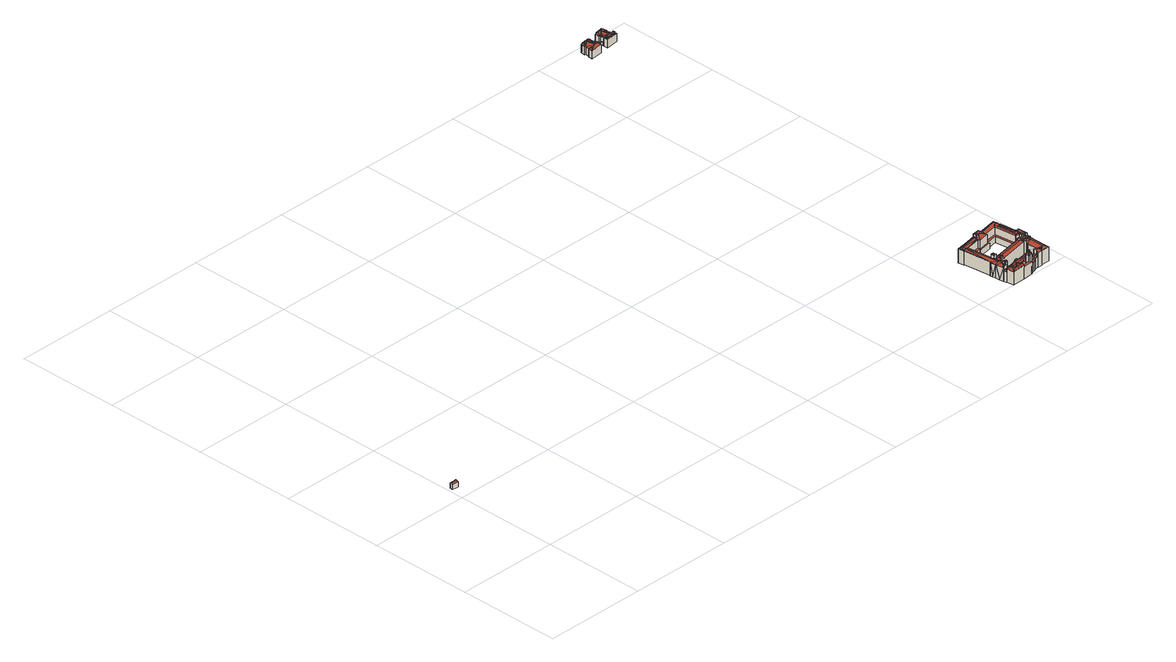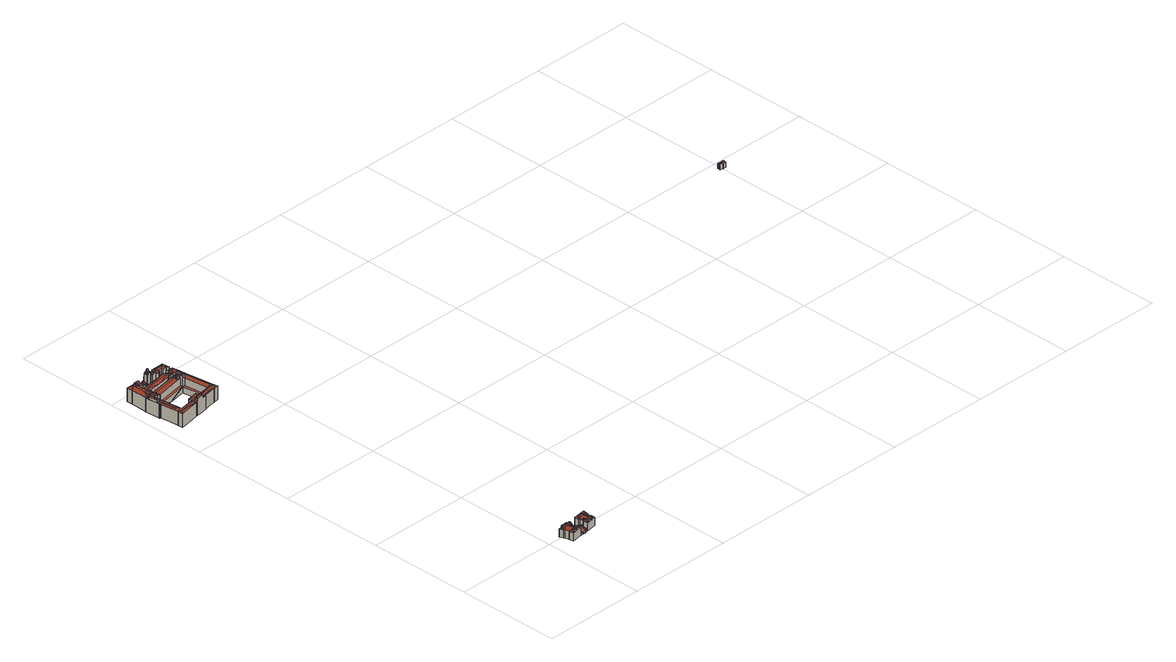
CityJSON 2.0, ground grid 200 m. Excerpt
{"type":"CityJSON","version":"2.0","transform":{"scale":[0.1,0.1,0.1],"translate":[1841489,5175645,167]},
"CityObjects":{
"building1":{"type":"Building","attributes":{"name":"inconnu","Volume":771.65,"Profile":"IGN","MILLESIME":2015,"ZMIN":174.7,"ADRESSE":"8 Rue de la Muette","NOMCOMMUNE":"LYON 1ER","NOMOFFICIE":"Lyon 1er Arrondissement","CODE_INSEE":69381,"CODE_DGI":"381000AB0243","SURFTOIT":72,"NBMAIS":1,"NIVMAIS":0,"MAISDATMIN":1900,"MAISDATMAX":1900,"NBAPP":0,"NIVAPP":-9999,"APPDATMIN":-9999,"APPDATMAX":-9999,"NBCOMIN":0,"NIVCOMIN":-9999,"COMIDATMIN":-9999,"COMIDATMAX":-9999,"NBDEP":0,"NIVDEP":-9999,"DEPDATMIN":-9999,"DEPDATMAX":-9999,"ZMINTOIT":185.1,"ZMAXTOIT":186.8,"ZMOYTOIT":185.9},"children":["building1-1"]},
"building1-1":{"type":"BuildingPart","attributes":{"measuredHeight":12.06},"parents":["building1"],"geometry":[{"type":"Solid","lod":"2","boundaries":[[[[0,1,2,3]],[[0,3,4]],[[5,0,4]],[[6,7,8,9,1,10,11]],[[1,9,12,13,14,2]],[[15,16,17,6,11,5,4]],[[4,3,2,18,19,20,15]],[[6,17,21,7]],[[22,23,8,7,21]],[[24,25,26,12,9,8,23]],[[13,12,26,27,28,14]],[[18,2,14,28]],[[11,10,1,0,5]],[[20,19,18,28,27,26,25,24,23,22,21,17,16,15]]]],"semantics":{"surfaces":[{"type":"RoofSurface"},{"type":"WallSurface"},{"type":"GroundSurface"}],"values":[[0,0,0,0,0,1,1,1,1,1,1,1,1,2]]}}]},
"building2":{"type":"Building","attributes":{"name":"inconnu","Volume":182847.77,"Profile":"IGN","MILLESIME":2015,"ZMIN":167.9,"ADRESSE":"14, 15, 16, 17, 19, 20, 21, 23, 24, 25 Place des Terreaux;5, 9, 11, 13, 15, 17, 19, 21 Rue Paul Chenavard;4, 6, 8, 10, 14, 16 Rue Président Edouard Herriot","NOMCOMMUNE":"LYON 1ER","NOMOFFICIE":"Lyon 1er Arrondissement","CODE_INSEE":69381,"CODE_DGI":"381000AT0070","SURFTOIT":7697,"NBMAIS":0,"NIVMAIS":-9999,"MAISDATMIN":-9999,"MAISDATMAX":-9999,"NBAPP":3,"NIVAPP":1,"APPDATMIN":1910,"APPDATMAX":1910,"NBCOMIN":23,"NIVCOMIN":0,"COMIDATMIN":-9999,"COMIDATMAX":1910,"NBDEP":0,"NIVDEP":-9999,"DEPDATMIN":-9999,"DEPDATMAX":-9999,"ZMINTOIT":178,"ZMAXTOIT":210.9,"ZMOYTOIT":195.2},"children":["building2-1"]},
"building2-1":{"type":"BuildingPart","attributes":{"measuredHeight":42.95},"parents":["building2"],"geometry":[{"type":"Solid","lod":"2","boundaries":[[[[29,30,31]],[[32,33,29]],[[34,35,29]],[[36,29,37]],[[34,29,36]],[[29,33,30]],[[35,32,29]],[[37,29,31]],[[38,39,40,41,42,43,44,45]],[[46,47,48,49]],[[48,47,50]],[[46,51,52,47]],[[47,52,50]],[[53,54,55]],[[53,56,54]],[[57,58,59,60]],[[61,62,58,63]],[[63,58,57]],[[64,65,66]],[[67,65,64]],[[64,66,68]],[[69,64,68]],[[70,71,72]],[[73,65,67]],[[66,65,71,74,75]],[[72,71,65]],[[54,56,76,70,72]],[[54,72,73,77]],[[55,54,77]],[[72,65,73]],[[62,61,78,77,73,67,64,69],[79,80,81,82,83,84,85,86,87,88]],[[55,78,61]],[[55,77,78]],[[53,55,63,57]],[[55,61,63]],[[89,68,90,91]],[[58,68,89]],[[66,75,90]],[[68,66,90]],[[59,58,89]],[[62,69,68,58]],[[92,93,94,95]],[[96,97,93]],[[98,96,93,92]],[[93,97,94]],[[99,100,101,102]],[[103,104,105,99,102,106]],[[104,107,105]],[[108,109,110,111,112,113,114,115]],[[116,117,118,119,120,121]],[[116,121,122]],[[123,116,122]],[[123,122,124]],[[125,123,124]],[[126,127,128,129,130,131,132]],[[130,133,131]],[[131,133,134,135]],[[134,133,136,137,138]],[[130,139,136]],[[133,130,136]],[[130,129,140,141,139]],[[142,143,144]],[[145,143,142]],[[146,143,145]],[[147,148,145,142,149]],[[150,151,152,153]],[[150,154,155,156,157]],[[150,157,158,159,151]],[[160,150,153]],[[161,150,160]],[[162,154,150]],[[161,162,150]],[[163,164,165,166,167,168,169,170,171,172,173,174]],[[175,176,177]],[[178,176,175]],[[179,180,181,176]],[[178,179,176]],[[182,180,179]],[[183,184,179,178]],[[185,186,187,188,189,190]],[[191,190,189,192,193]],[[194,195,149,196,197,198]],[[199,200,201,202,203,195,194]],[[204,205,206]],[[207,204,206]],[[206,205,208]],[[209,210,211,212]],[[213,211,210,214,215,216,217,218,219]],[[210,209,220,221,222,214]],[[212,211,213,223]],[[223,213,224]],[[225,226,227,228,229,230]],[[231,232,225,233]],[[232,226,225]],[[234,235,236,232,237]],[[232,236,238,239,226]],[[240,241,242,243,244]],[[245,246,247]],[[248,246,245,242]],[[242,241,249,250,248]],[[246,251,247]],[[252,253,254,255,256]],[[254,257,258,255]],[[253,259,257,254]],[[257,259,260,258]],[[261,262,263,264,265,266,267,268,269,270,271,272]],[[273,264,263]],[[274,275,273]],[[275,264,273]],[[276,277,278,279,280,281,282,283,284]],[[285,286,287,288,277,276,289,290,291]],[[292,293,294]],[[292,294,295]],[[294,293,295]],[[295,293,296]],[[297,293,292]],[[298,297,292]],[[299,300,301,302,303,304,305,306,307]],[[308,295,303,309]],[[310,298,292,295,308,311]],[[302,309,303]],[[312,309,302]],[[313,303,295,296,314]],[[304,303,313]],[[315,297,298]],[[316,317,318,319]],[[305,316,319]],[[305,304,316]],[[304,313,316]],[[320,321,322,323,324,325,326,327,328,329,330,331,332]],[[333,334,335,336,337,338,339,340]],[[336,341,342,343,337]],[[344,345,346,347,348,349,350,351,352,353,354,355]],[[356,357,192,358,353,352,359,118,360,361,362]],[[363,364,365,366,367]],[[366,365,368]],[[369,364,370,371]],[[370,364,363]],[[372,369,371,373]],[[374,371,370]],[[375,376,377,378]],[[365,379,380]],[[365,380,368]],[[380,379,381,382,383,384,385]],[[368,376,375]],[[380,376,368]],[[364,379,365]],[[364,369,386,387,381,379]],[[369,372,386]],[[388,370,363]],[[389,390,374,370,388,391]],[[391,388,392,393]],[[389,391,393]],[[394,395,396,397,398,399,400,401]],[[402,403,404,405]],[[406,400,399,407,408,403,402]],[[409,396,395]],[[406,402,410]],[[411,412,413,409,395]],[[414,415,416,417]],[[418,419,416,415]],[[406,410,420,421]],[[410,402,405,420]],[[421,420,405]],[[419,421,405,404,422,416]],[[417,416,423]],[[424,425,426,415,414,427,428]],[[429,430,431]],[[431,432,433]],[[434,432,431]],[[435,434,430]],[[436,435,430]],[[430,434,431]],[[437,436,430]],[[438,439,436]],[[438,436,437]],[[440,441,438]],[[442,440,438]],[[443,438,437]],[[443,383,438]],[[383,442,438]],[[444,437,430]],[[445,446,447]],[[447,446,448,449,450]],[[451,446,445,452]],[[453,454,455,456,446,451,457,458,459,460]],[[450,461,462,447]],[[463,464,465,466,467,445,447,468,469,470,471]],[[448,472,473]],[[449,448,473]],[[446,474,475,448]],[[476,477,478,479,480,481,482,483,484,485,486,487,488,489]],[[490,491,492,493,494,483,482]],[[495,496,497,498,499,480,479,500,501,502,503,487,486]],[[484,504,485]],[[505,506,507]],[[506,504,484,507]],[[508,509,510]],[[485,508,510]],[[504,508,485]],[[511,485,510,512]],[[513,508,504,514,515,516,517]],[[518,519,520,521,522,523]],[[523,524,525,526]],[[526,525,527]],[[528,529,525,524]],[[523,526,527,530]],[[522,531,523]],[[521,532,531,522]],[[531,524,523]],[[521,533,532]],[[533,534,532]],[[520,533,521]],[[534,528,524,531]],[[534,531,532]],[[535,523,530,536]],[[537,538,539,518,523,535,159]],[[540,152,535,536,541]],[[542,543,544,545,498,546,547,548,549,550,551,552,553,492,554,555]],[[556,546,557]],[[558,547,546]],[[546,556,559,560,558]],[[546,498,561]],[[557,546,561,562]],[[563,564,565,566,567]],[[568,569,570,376,571,385,443,437,572,573,574,575,576,577]],[[578,579,580,581,582,583,584,585,586,587,588,589,590,591,592,593,594]],[[595,596,597,598,599,600,601,577,602,603,604,605,606,607,608,609]],[[597,596,610,611,612,613,614,615,604,603,574,616,617,618,619,620,621,622,623,624,625]],[[86,36,37,87]],[[85,84,34,36,86]],[[83,35,34,84]],[[35,83,82,32]],[[33,32,82,81,80]],[[33,80,79,30]],[[30,79,88,31]],[[87,37,31,88]],[[626,38,45,627]],[[628,39,38,626]],[[629,40,39,628]],[[40,629,630,41]],[[627,45,44,631]],[[52,51,46,563,567,505,507]],[[52,507,484,50]],[[630,632,633,57,60,59,42,41]],[[634,53,57,633]],[[635,56,53,634]],[[70,76,56,635,636,332,331]],[[70,331,330,71]],[[75,74,71,330,329,146,145]],[[90,75,145,148,203]],[[96,569,568,97]],[[97,568,601,600,94]],[[637,638,104,103,344]],[[104,638,639,107]],[[100,348,347,101]],[[640,641,110,109,642]],[[111,110,641,643,644]],[[111,644,645,646,647,360,117,116,123,125,112]],[[117,360,118]],[[141,140,129,605,604,615,614,139]],[[138,137,136,139,614,613,612,611,610,134]],[[143,648,649,144]],[[650,651,196,149,142,144,649]],[[152,540,509,153]],[[161,513,517,162]],[[157,156,155,154,516,515,624,623,652,653]],[[158,157,653,654,537,159]],[[163,174,655,656,657]],[[658,164,163,657]],[[659,165,164,658]],[[165,659,660,166]],[[661,662,497,167,166,660]],[[167,497,496,168]],[[172,663,664,173]],[[655,174,173,664]],[[665,666,667,183,178,175,668]],[[179,184,183,667,669,642,109,108]],[[182,115,114,180]],[[670,668,175,177,671]],[[672,673,674,191,193,192,357]],[[188,187,186,675,676,354,353]],[[189,188,353,358,192]],[[631,44,43,201,200,199,677]],[[195,203,148,147,149]],[[197,196,651,678,679]],[[205,204,680,681,682]],[[213,219,218,217,216,215,214,394,401,400,406,421,419,418,415,224]],[[426,683,684,212,223,224,415]],[[685,686,687,390,389,209,212,684]],[[214,222,221,220,209,389,393,392,411,395,394]],[[107,639,688,232,231,233,105]],[[689,618,617,234,237,232,688]],[[236,444,430,238]],[[226,239,238,430,429,690,691,692]],[[227,226,692,693,694,460]],[[227,460,459,228]],[[695,696,241,240,697]],[[698,251,246,248,250,249,241,696,699,677,199,194,198,197,679]],[[251,698,700,247]],[[253,486,485,259]],[[258,260,259,485,511,171,170]],[[701,702,262,261,703]],[[704,705,263,262,702]],[[706,273,263,705]],[[707,274,273,706]],[[708,275,274,707]],[[709,710,264,275,708]],[[671,177,176,181,180,114,113,124,122,121,120,119,359,352,351,451,452,445,467,466,465,464,463,471,470,469,468,265,264,710,711,712]],[[267,713,714,268]],[[268,714,715,269]],[[269,715,716,270]],[[270,716,717,271]],[[271,717,718,272]],[[261,272,718,719,703]],[[720,285,291,290,289,276,284,283,282,721,722,529,528,534,533,520,519,723,724]],[[725,286,285,720]],[[288,287,286,725,726,697,240,244]],[[281,280,279,245,247,700,727]],[[282,281,727,728,721]],[[301,300,299,449,473,729,730,731]],[[732,733,734,312,302,301,731]],[[312,734,735,309]],[[736,737,308,309,735]],[[738,472,448,310,311,308,737,739]],[[297,205,682,740,741,293]],[[314,296,293,741,742,325,324]],[[313,314,324,323,322,316]],[[316,322,321,317]],[[319,318,317,321,320,743,744]],[[745,305,319,744]],[[746,461,450,307,306,305,745]],[[743,320,332,636]],[[747,748,326,325,742]],[[326,748,749,327]],[[648,143,146,329,328,327,749]],[[342,341,477,476,489,343]],[[338,337,343,489,488,487,503,339]],[[750,355,354,676]],[[344,355,750,751,637]],[[752,361,360,647]],[[753,362,361,752]],[[362,753,754,356]],[[755,672,357,356,754]],[[756,374,390,687]],[[757,371,374,756]],[[758,759,373,371,757]],[[760,372,373,759]],[[372,760,761,386]],[[382,381,387,386,761,762,441,440,442,383]],[[385,571,380]],[[380,571,376]],[[376,585,584,377]],[[763,683,426,425,559]],[[397,396,409,413,412,388,363,367,366,368,375,398]],[[398,375,378,399]],[[403,408,407,399,378,377,584,583,582]],[[403,582,581,404]],[[416,551,550,423]],[[764,765,435]],[[436,766,764]],[[436,764,435]],[[767,766,436]],[[439,768,767]],[[439,767,436]],[[455,433,432,434,435,765,769,680,204,207,456]],[[454,770,690,429,431,433,455]],[[460,694,771,453]],[[770,454,453,771]],[[472,738,729,473]],[[462,461,746,713,267]],[[772,773,498,497,662]],[[493,579,578,494]],[[504,506,598,597,625,514]],[[514,625,624,515]],[[509,540,541,510]],[[663,172,171,511,512,510,541,774]],[[775,538,537,654]],[[776,777,539,538,775]],[[778,779,518,539,777]],[[723,519,518,779]],[[529,722,780,525]],[[525,780,781,527]],[[782,530,527,781]],[[530,782,783,536]],[[774,541,536,783]],[[498,773,784,561]],[[785,786,562,561,784]],[[787,788,789,556,557,562,786,790]],[[556,789,763,559]],[[553,552,580,579,493]],[[553,493,492]],[[587,564,791]],[[792,587,791]],[[594,791,563]],[[793,791,594]],[[791,564,563]],[[570,98,92]],[[586,570,92,564]],[[587,586,564]],[[569,96,98,570]],[[438,441,762,794,795]],[[768,439,438,795]],[[796,588,587,792]],[[588,796,797,589]],[[589,797,798,590]],[[590,798,799,591]],[[800,592,591,799]],[[592,800,801,593]],[[593,801,793,594]],[[585,376,570,586]],[[623,622,621,620,619,618,689,675,186,185,190,191,674,652]],[[602,577,576,575,574,603]],[[601,568,577]],[[616,574,573]],[[567,566,565,599,598,506,505]],[[545,544,543,542,555,490,482,481,480,499,498]],[[554,491,490,555]],[[554,492,491]],[[617,616,573,572,437,444,236,235,234]],[[549,548,547,558,560,559,425,424,428,427,414,417,423,550]],[[580,552,551,416,422,404,581]],[[388,412,411,392]],[[384,383,443,385]],[[350,457,451,351]],[[349,458,457,350]],[[502,501,500,334,333,340,339,503]],[[479,478,477,341,336,335,334,500]],[[475,298,310,448]],[[475,474,446,456,207,206,208,315,298]],[[449,299,307,450]],[[266,265,468,447,462,267]],[[168,496,495,486,253,252,256,255,169]],[[243,242,245,279,278,277,288,244]],[[349,348,100,99,105,233,225,230,229,228,459,458]],[[205,297,315,208]],[[169,255,258,170]],[[508,160,153,509]],[[513,161,160,508]],[[516,154,162,517]],[[151,535,152]],[[151,159,535]],[[596,595,131,135,134,610]],[[609,608,607,606,605,129,128,127,126,132,131,595]],[[119,118,359]],[[112,125,124,113]],[[115,182,179,108]],[[346,345,344,103,106,102,101,347]],[[599,565,564,92,95,94,600]],[[202,201,43,42,59,89,91,90,203]],[[494,578,594,563,46,49,48,483]],[[483,48,50,484]],[[780,722,721,728,727,700,698,679,678,651,650,649,648,749,748,747,742,741,740,682,681,680,769,765,764,766,767,768,795,794,762,761,760,759,758,757,756,687,686,685,684,683,763,789,788,787,790,786,785,784,773,772,662,661,660,659,658,657,656,655,664,663,774,783,782,781],[692,691,690,770,771,694,693],[799,798,797,796,792,791,793,801,800],[750,676,675,689,688,639,638,637,751],[732,731,730,729,738,739,737,736,735,734,733],[714,713,746,745,744,743,636,635,634,633,632,630,629,628,626,627,631,677,699,696,695,697,726,725,720,724,723,779,778,777,776,775,654,653,652,674,673,672,755,754,753,752,647,646,645,644,643,641,640,642,669,667,666,665,668,670,671,712,711,710,709,708,707,706,705,704,702,701,703,719,718,717,716,715]]]],"semantics":{"surfaces":[{"type":"RoofSurface"},{"type":"WallSurface"},{"type":"GroundSurface"}],"values":[[0,0,0,0,0,0,0,0,0,0,0,0,0,0,0,0,0,0,0,0,0,0,0,0,0,0,0,0,0,0,0,0,0,0,0,0,0,0,0,0,0,0,0,0,0,0,0,0,0,0,0,0,0,0,0,0,0,0,0,0,0,0,0,0,0,0,0,0,0,0,0,0,0,0,0,0,0,0,0,0,0,0,0,0,0,0,0,0,0,0,0,0,0,0,0,0,0,0,0,0,0,0,0,0,0,0,0,0,0,0,0,0,0,0,0,0,0,0,0,0,0,0,0,0,0,0,0,0,0,0,0,0,0,0,0,0,0,0,0,0,0,0,0,0,0,0,0,0,0,0,0,0,0,0,0,0,0,0,0,0,0,0,0,0,0,0,0,0,0,0,0,0,0,0,0,0,0,0,0,0,0,0,0,0,0,0,0,0,0,0,0,0,0,0,0,0,0,0,0,0,0,0,0,0,0,0,0,0,0,0,0,0,0,0,0,0,0,0,0,0,0,0,0,0,0,0,0,0,0,1,1,1,1,1,1,1,1,1,1,1,1,1,1,1,1,1,1,1,1,1,1,1,1,1,1,1,1,1,1,1,1,1,1,1,1,1,1,1,1,1,1,1,1,1,1,1,1,1,1,1,1,1,1,1,1,1,1,1,1,1,1,1,1,1,1,1,1,1,1,1,1,1,1,1,1,1,1,1,1,1,1,1,1,1,1,1,1,1,1,1,1,1,1,1,1,1,1,1,1,1,1,1,1,1,1,1,1,1,1,1,1,1,1,1,1,1,1,1,1,1,1,1,1,1,1,1,1,1,1,1,1,1,1,1,1,1,1,1,1,1,1,1,1,1,1,1,1,1,1,1,1,1,1,1,1,1,1,1,1,1,1,1,1,1,1,1,1,1,1,1,1,1,1,1,1,1,1,1,1,1,1,1,1,1,1,1,1,1,1,1,1,1,1,1,1,1,1,1,1,1,1,1,1,1,1,1,1,1,1,1,1,1,1,1,1,1,1,1,1,1,1,1,2]]}}]},
"building3":{"type":"Building","attributes":{"name":"inconnu","Volume":20522.22,"Profile":"IGN","MILLESIME":2015,"ZMIN":249.4,"ADRESSE":"1b Rue des Pierres Plantées;2b Rue Vaucanson","NOMCOMMUNE":"LYON 1ER","NOMOFFICIE":"Lyon 1er Arrondissement","CODE_INSEE":69381,"CODE_DGI":"381000AL0083","SURFTOIT":1290,"ENSEIGNEME":"École élémentaire application Aveyron application","NBMAIS":0,"NIVMAIS":-9999,"MAISDATMIN":-9999,"MAISDATMAX":-9999,"NBAPP":1,"NIVAPP":0,"APPDATMIN":1891,"APPDATMAX":1891,"NBCOMIN":1,"NIVCOMIN":-9999,"COMIDATMIN":1961,"COMIDATMAX":1961,"NBDEP":0,"NIVDEP":-9999,"DEPDATMIN":-9999,"DEPDATMAX":-9999,"ZMINTOIT":253.7,"ZMAXTOIT":269.8,"ZMOYTOIT":267},"children":["building3-1"]},
"building3-1":{"type":"BuildingPart","attributes":{"measuredHeight":20.47},"parents":["building3"],"geometry":[{"type":"Solid","lod":"2","boundaries":[[[[802,803,804,805,806]],[[807,808,809,810]],[[811,812,813,814]],[[815,816,817,818]],[[819,820,821]],[[822,819,823]],[[823,819,821]],[[824,825,826,827,828,829]],[[830,831,832,833]],[[834,835,836,837,838]],[[839,840,841,842]],[[843,844,845,846]],[[847,843,846]],[[848,849,850,851]],[[852,853,854,855,856,857,858,859,860,861,862,863,864,865,866,867,868]],[[869,870,871]],[[869,871,872]],[[872,871,873]],[[870,874,875,871]],[[876,874,870]],[[873,871,875]],[[877,874,876]],[[878,879,880]],[[878,880,870,881]],[[882,883,884,885,886,887,888,869,872,889,890,891,892,887,893,894]],[[895,888,887]],[[879,877,876]],[[896,897,898]],[[899,895,900]],[[901,899,900,902]],[[903,888,899]],[[898,881,903]],[[898,903,899]],[[899,888,895]],[[897,878,898]],[[898,878,881]],[[879,876,870,880]],[[903,870,869]],[[888,903,869]],[[903,881,870]],[[904,905,906],[907,908,909,910]],[[911,912,913,914,915]],[[916,917,904,906,913]],[[913,906,914]],[[918,919,920]],[[921,922,923,924]],[[925,926,921,924]],[[919,927,928,920]],[[924,929,927]],[[924,923,929]],[[924,927,919]],[[930,917,916]],[[931,932,933,922,934,935,936,930]],[[931,930,916]],[[923,922,933,802,937]],[[915,914,938],[939,819,940,941,942]],[[927,913,912]],[[927,912,911,928]],[[927,929,913]],[[929,923,916,913]],[[943,944,945]],[[946,944,943,947]],[[944,946,948]],[[949,950,951,948,946,952]],[[953,951,950]],[[954,955,953]],[[954,953,956]],[[956,953,950]],[[925,924,919,918],[957,958,959,960],[961,962,963,964,965]],[[896,898,899,901],[844,966,967,968,845],[837,836,969,970,971,838]],[[906,905,938,914],[972,973,974,975,976,977],[978,979,826,825,824,829,980],[981,982,983,984]],[[937,985,931,916,923]],[[937,802,806,985]],[[933,803,802]],[[803,933,932,804]],[[805,804,932,931,985,806]],[[908,807,810,909]],[[807,908,907,808]],[[808,907,910,809]],[[909,810,809,910]],[[982,811,814,983]],[[811,982,981,812]],[[812,981,984,813]],[[983,814,813,984]],[[974,815,818,975]],[[816,815,974,973,972]],[[816,972,977,817]],[[976,975,818,817,977]],[[941,823,821,942]],[[940,822,823,941]],[[822,940,819]],[[819,939,820]],[[820,939,942,821]],[[826,979,978,827]],[[827,978,980,828]],[[980,829,828]],[[894,882,830,833,887,893]],[[830,882,883,831]],[[832,831,883,884,885,886]],[[887,833,832,886]],[[969,835,834,970]],[[835,969,836]],[[970,834,838,971]],[[962,839,842,963]],[[840,839,962,961]],[[840,961,965,841]],[[964,963,842,841,965]],[[967,847,846,968]],[[847,967,966,843]],[[843,966,844]],[[968,846,845]],[[958,848,851,959]],[[848,958,957,849]],[[849,957,960,850]],[[959,851,850,960]],[[868,986,987,852]],[[852,987,988,853]],[[989,857,856,990]],[[991,859,858,992]],[[862,993,994,863]],[[863,994,995,864]],[[864,995,996,865]],[[865,996,997,866]],[[867,866,997,998,999]],[[867,999,986,868]],[[895,1000,1001,900]],[[1002,955,954,901,902,900,1001,1003]],[[1004,1005,896,901,954]],[[1006,897,896,1005]],[[897,1006,1007,878]],[[1008,879,878,1007]],[[1009,1010,877,879,1008]],[[1011,874,877,1010]],[[874,1011,1012,875]],[[1013,873,875,1012]],[[1014,872,873,1013]],[[862,861,860,859,991,1015,1016,1000,895,887,892,891,890,889,872,1014,993]],[[904,1017,1018,905]],[[905,1018,1019,938]],[[1020,915,938,1019]],[[1021,1022,911,915,1020]],[[1023,928,911,1022]],[[928,1023,1024,920]],[[1025,918,920,1024]],[[1025,1026,943,925,918]],[[921,926,925,943,945,1027,1028,1029]],[[921,1029,1030,922]],[[1031,917,930,936,935,934,922,1030,990,856,855,854,853,988,1032]],[[1033,1017,904,917,1031]],[[1034,946,947,1035]],[[1036,952,946,1034]],[[1037,949,952,1036]],[[1038,1039,1040,956,950,949,1037]],[[1004,954,956,1040]],[[953,955,1002,1041,1042]],[[951,953,1042,992,858]],[[951,858,857,948]],[[989,1043,944,948,857]],[[945,944,1043,1044,1027]],[[1045,1035,947,943,1026]],[[1019,1018,1017,1033,1031,1032,988,987,986,999,998,997,996,995,994,993,1014,1013,1012,1011,1010,1009,1008,1007,1006,1005,1004,1040,1039,1038,1037,1036,1034,1035,1045,1026,1025,1024,1023,1022,1021,1020],[992,1042,1041,1002,1003,1001,1000,1016,1015,991],[1028,1027,1044,1043,989,990,1030,1029]]]],"semantics":{"surfaces":[{"type":"RoofSurface"},{"type":"WallSurface"},{"type":"GroundSurface"}],"values":[[0,0,0,0,0,0,0,0,0,0,0,0,0,0,0,0,0,0,0,0,0,0,0,0,0,0,0,0,0,0,0,0,0,0,0,0,0,0,0,0,0,0,0,0,0,0,0,0,0,0,0,0,0,0,0,0,0,0,0,0,0,0,0,0,0,0,0,0,0,0,0,0,1,1,1,1,1,1,1,1,1,1,1,1,1,1,1,1,1,1,1,1,1,1,1,1,1,1,1,1,1,1,1,1,1,1,1,1,1,1,1,1,1,1,1,1,1,1,1,1,1,1,1,1,1,1,1,1,1,1,1,1,1,1,1,1,1,1,1,1,1,1,1,1,1,1,1,1,1,1,1,1,1,1,1,1,1,1,1,1,2]]}}]}
},
"vertices":[
[87,2241,198],[87,2228,189],[115,2228,189],[115,2241,198],[116,2253,189],[88,2254,189],[67,2255,180],[67,2264,177],[6,2266,178],[3,2232,189],[87,2241,184],[88,2254,180],[0,2199,177],[55,2196,177],[117,2194,177],[116,2253,77],[88,2254,77],[67,2255,77],[115,2228,77],[115,2234,77],[115,2241,77],[67,2264,77],[37,2265,77],[6,2266,77],[3,2232,77],[2,2216,77],[0,2199,77],[55,2196,77],[117,2194,77],
[11278,105,439],[11289,95,428],[11291,100,428],[11266,96,428],[11272,92,428],[11268,115,428],[11265,111,428],[11286,117,428],[11289,115,428],[11319,146,175],[11318,156,175],[11306,154,175],[11308,142,175],[11311,140,175],[11317,113,175],[11335,122,175],[11330,146,175],[11571,682,333],[11604,655,343],[11629,690,333],[11617,688,333],[11637,629,333],[11579,628,333],[11580,621,333],[11238,135,350],[11249,120,385],[11255,125,385],[11234,128,351],[11303,144,351],[11300,128,385],[11311,140,351],[11308,142,351],[11288,122,390],[11293,119,390],[11294,131,385],[11294,91,390],[11261,78,385],[11302,85,385],[11267,87,390],[11305,92,385],[11296,96,390],[11243,70,351],[11252,63,351],[11255,81,385],[11263,90,390],[11268,65,351],[11315,73,351],[11243,74,351],[11260,116,390],[11262,119,390],[11289,95,390],[11272,92,390],[11270,93,390],[11266,96,390],[11265,111,390],[11268,115,390],[11285,117,390],[11286,117,390],[11289,115,390],[11291,100,390],[11317,113,351],[11323,87,351],[11319,106,351],[10914,562,334],[10888,525,343],[10925,499,334],[10923,509,334],[10853,549,335],[10862,486,335],[10867,552,335],[10928,312,280],[10931,289,270],[10976,295,270],[10973,319,280],[10970,341,270],[10923,334,270],[10925,331,271],[10971,335,273],[10923,331,271],[11239,378,111],[11238,382,111],[11203,376,108],[11205,358,109],[11211,359,109],[11218,298,113],[11236,300,114],[11225,375,110],[11195,357,123],[11163,353,116],[11168,310,116],[11170,291,116],[11192,294,122],[11203,296,125],[11205,296,123],[11205,358,119],[11218,298,116],[11211,359,116],[10942,490,298],[10934,489,298],[10925,487,298],[10920,486,298],[10964,454,313],[10994,500,298],[10951,492,298],[10966,454,313],[11008,424,298],[11001,461,298],[10977,418,298],[10983,419,298],[10999,422,298],[10934,410,298],[10927,447,298],[10931,429,298],[11332,49,188],[11272,27,180],[11332,46,187],[11315,73,193],[11268,65,192],[11325,80,192],[11323,87,193],[11330,57,189],[11611,472,330],[11655,432,308],[11655,439,308],[11658,523,308],[11569,511,308],[11569,506,308],[11569,498,308],[11569,431,308],[11577,431,308],[11649,432,308],[11656,532,308],[11575,516,308],[11576,512,308],[11728,813,281],[11726,827,281],[11722,827,281],[11722,831,281],[11709,830,281],[11717,767,281],[11726,768,281],[11741,592,281],[11728,591,281],[11732,531,281],[11747,532,281],[11726,813,281],[11291,395,122],[11282,307,129],[11311,311,120],[11264,391,129],[11239,378,121],[11236,300,118],[11270,305,127],[11225,375,118],[11237,386,122],[11238,382,122],[10997,390,124],[10987,389,121],[10994,349,121],[11003,293,121],[11032,298,129],[11016,394,129],[11043,399,115],[11059,302,115],[11054,331,115],[11402,115,198],[11325,80,198],[11332,49,185],[11412,83,185],[11403,110,196],[11391,149,185],[11335,122,185],[11317,113,185],[11319,106,188],[11323,87,195],[10785,196,207],[10798,141,209],[10863,179,230],[10859,207,231],[10868,149,229],[11097,1188,332],[11132,1160,341],[11207,1175,341],[11231,1211,332],[11236,1155,332],[11107,1133,332],[11109,1133,332],[11112,1134,332],[11148,1140,332],[11190,1147,332],[11231,1154,332],[11097,1186,332],[11099,1178,332],[11106,1134,332],[11232,1204,332],[11240,1156,332],[10928,312,282],[10888,285,301],[10893,252,302],[10935,258,283],[10935,261,283],[10931,289,282],[10923,331,283],[10909,329,287],[10925,331,282],[10902,382,288],[10878,377,299],[10837,369,318],[10903,373,288],[10849,279,319],[10855,280,317],[11512,207,202],[11386,162,207],[11499,140,220],[11507,151,218],[11517,164,215],[11476,108,213],[11412,83,211],[11477,92,207],[11403,110,220],[11391,149,211],[11402,115,219],[11414,80,210],[11712,766,327],[11669,761,327],[11701,738,339],[11726,768,327],[11717,767,327],[11711,617,339],[11741,592,327],[11684,585,327],[11728,591,327],[11496,265,118],[11491,288,118],[11483,317,120],[11459,333,124],[11440,330,128],[11450,266,127],[11461,203,126],[11474,207,123],[11481,210,122],[11487,217,120],[11492,229,119],[11495,247,118],[11477,326,121],[11471,331,122],[11465,333,123],[11563,151,307],[11507,151,307],[11499,140,304],[11476,108,295],[11477,92,290],[11477,85,288],[11561,87,287],[11561,95,290],[11562,118,297],[11564,219,287],[11511,219,287],[11512,207,291],[11517,164,303],[11563,164,303],[11563,185,297],[11564,210,290],[10875,71,292],[10817,3,267],[10894,49,283],[10897,49,283],[11071,8,270],[10798,141,268],[10872,127,292],[11035,153,279],[11037,138,278],[11040,120,278],[11027,118,283],[11034,52,283],[11061,84,271],[11074,102,265],[11067,144,266],[11065,156,266],[10935,89,268],[11000,91,268],[10933,138,270],[10933,123,269],[10998,114,270],[11081,53,283],[11077,8,270],[10868,149,290],[11083,69,280],[11155,70,280],[11155,73,279],[11155,111,267],[11155,73,238],[11155,70,238],[11083,69,238],[11081,53,238],[11077,8,238],[11071,8,238],[11071,2,238],[11273,24,238],[11272,27,238],[11268,65,238],[11252,63,238],[11243,70,238],[11243,74,238],[11661,990,306],[11646,1110,306],[11626,1107,311],[11623,1107,312],[11665,777,312],[11667,777,311],[11687,779,306],[11685,799,306],[11602,1105,306],[11616,987,306],[11642,774,306],[10970,341,118],[10971,335,118],[10973,319,118],[10976,295,118],[10931,289,125],[10935,261,125],[10944,262,123],[10945,257,124],[10983,263,118],[11003,293,115],[10994,349,114],[10970,345,118],[11100,337,112],[11054,331,111],[11032,298,115],[11170,291,118],[11163,353,111],[11162,357,111],[11099,346,111],[11061,1155,282],[10690,1088,283],[10723,1065,298],[11066,1125,298],[11062,1151,284],[11070,1098,283],[10674,1104,277],[11020,1167,277],[10774,1127,275],[10667,1112,273],[10773,1131,273],[11017,1169,275],[11072,1085,278],[10807,1020,272],[11080,1069,272],[11077,1086,278],[10700,1029,283],[10799,1026,276],[10690,1008,277],[10693,1008,277],[10697,1009,277],[10741,1017,276],[10795,1026,276],[10682,1007,273],[10687,1007,275],[11059,1171,276],[11097,1188,273],[11017,1175,273],[11021,1173,274],[11099,1178,276],[11097,1186,273],[11107,1133,308],[11106,1134,309],[11066,1125,308],[11070,1098,295],[11072,1085,288],[11077,1086,288],[11112,1134,308],[11109,1133,308],[11152,1121,325],[11086,1021,288],[11293,1059,288],[11193,1128,325],[11148,1140,325],[11080,1069,288],[11085,1023,288],[11062,1151,297],[11163,1137,328],[11099,1178,288],[11059,1171,288],[11061,1155,295],[11278,1164,307],[11240,1156,306],[11281,1121,288],[11282,1139,295],[11236,1155,306],[11231,1154,306],[11180,1140,328],[11190,1147,325],[11284,1106,288],[11285,1122,288],[11271,1201,292],[11270,1210,289],[11232,1204,288],[11277,1166,305],[11272,1195,294],[10855,280,297],[10849,279,295],[10861,236,297],[10859,207,294],[10866,208,297],[10785,196,265],[10783,196,265],[10764,355,267],[10831,368,294],[10758,469,271],[10749,468,268],[10690,1008,274],[10687,1007,273],[10693,1008,275],[10741,1017,294],[10837,369,296],[11170,291,182],[10863,179,200],[11450,266,200],[10933,138,185],[11035,153,185],[11065,156,184],[10945,257,180],[10983,263,180],[10895,241,188],[10861,236,193],[10866,208,196],[10859,207,197],[10944,262,179],[10935,261,180],[10935,258,181],[10893,252,187],[11067,144,182],[11461,203,184],[11236,300,183],[11218,298,183],[11205,296,183],[11203,296,183],[11192,294,182],[11440,330,185],[11311,311,184],[11282,307,183],[11270,305,183],[10933,123,180],[11037,138,179],[10868,149,192],[10872,127,187],[11616,987,298],[11602,1105,298],[11623,1107,307],[11626,1107,308],[11617,1180,308],[11599,1178,300],[11571,1173,289],[11629,690,289],[11637,629,289],[11684,585,305],[11669,761,308],[11667,777,308],[11665,777,307],[11642,774,298],[11566,1172,280],[11565,1159,275],[11562,1156,269],[11561,1155,266],[11617,688,267],[11712,766,279],[11717,767,275],[11709,830,275],[11661,1188,277],[11658,1187,279],[11646,1110,294],[11661,990,294],[11685,799,294],[11687,779,294],[11554,560,312],[11579,628,290],[11543,621,292],[11580,621,292],[11656,532,298],[11658,523,295],[11732,527,292],[11728,591,288],[11732,531,292],[11575,516,297],[11564,506,293],[11569,506,293],[11569,511,295],[11576,512,295],[11566,210,274],[11564,210,274],[11563,185,290],[11592,178,294],[11616,152,310],[11648,153,310],[11592,118,290],[11733,97,274],[11679,154,310],[11734,208,274],[11562,118,290],[11561,95,274],[11731,208,274],[11592,125,292],[11603,151,301],[11563,164,295],[11563,151,299],[11655,432,310],[11740,528,274],[11577,431,278],[11577,412,278],[11569,412,274],[11658,523,275],[11732,527,275],[11571,1173,276],[11599,1178,276],[11617,1180,276],[11658,1187,277],[11616,1225,294],[11277,1166,289],[11278,1164,287],[11282,1139,277],[11285,1122,271],[11281,1121,270],[11284,1106,265],[11561,1155,269],[11565,1159,270],[11566,1172,276],[11269,1214,274],[11655,1280,271],[11272,1195,279],[11270,1210,275],[11271,1201,278],[11668,1189,277],[11658,1281,269],[11571,682,128],[10914,562,128],[10923,509,128],[11543,621,128],[11579,628,128],[10862,486,278],[10853,549,278],[10867,552,273],[10799,1026,274],[10837,369,292],[10878,377,278],[10875,392,278],[10869,437,278],[10867,449,278],[10864,472,278],[11617,688,125],[11561,1155,125],[11284,1106,125],[11293,1059,125],[11086,1021,125],[11085,1023,125],[11080,1069,125],[10807,1020,125],[10867,552,125],[10914,562,125],[10860,978,125],[11063,1013,125],[11068,988,125],[11320,1032,125],[11315,1061,125],[11518,1098,125],[11571,682,125],[10994,500,276],[11001,461,292],[11554,560,292],[11543,621,268],[10923,509,268],[10925,499,272],[10862,486,272],[10867,449,287],[10869,437,292],[10927,447,292],[10920,486,277],[10925,487,277],[10934,489,276],[10942,490,276],[10951,492,276],[11008,424,280],[10999,422,280],[10983,419,280],[10977,418,280],[10934,410,280],[10931,429,286],[10878,377,273],[10902,382,273],[10903,373,270],[10987,389,270],[10997,390,270],[11016,394,270],[11043,399,270],[11569,498,272],[11569,506,274],[11564,506,274],[11319,146,9],[11330,146,9],[11318,156,9],[11306,154,9],[11308,142,9],[11335,122,9],[11305,143,9],[11303,144,9],[11238,135,9],[11234,128,9],[11243,74,9],[10970,341,9],[10923,334,9],[10923,331,9],[11221,379,9],[11203,376,9],[11238,382,9],[11204,367,9],[11205,358,9],[11195,357,9],[11179,355,9],[11163,353,9],[11272,27,9],[11332,46,9],[11332,47,9],[11332,49,9],[11569,498,9],[11569,431,9],[11577,431,9],[11726,813,9],[11727,813,9],[11728,813,9],[11726,827,9],[11722,827,9],[11722,831,9],[11715,831,9],[11709,830,9],[11732,531,9],[11747,532,9],[11264,391,9],[11251,389,9],[11237,386,9],[11291,395,9],[11238,384,9],[11301,353,9],[11311,311,9],[11054,331,9],[11049,365,9],[11043,399,9],[10987,389,9],[10994,349,9],[11391,149,9],[11372,66,9],[11412,83,9],[10785,196,9],[10791,168,9],[10798,141,9],[11232,1204,9],[11231,1211,9],[11097,1188,9],[11057,1181,9],[11017,1175,9],[10909,329,9],[10903,373,9],[10855,280,9],[10871,282,9],[10888,285,9],[10891,268,9],[10893,252,9],[11449,184,9],[11386,162,9],[11512,207,9],[11414,80,9],[11389,155,9],[11477,92,9],[11494,277,9],[11491,288,9],[11496,265,9],[11487,303,9],[11483,317,9],[11477,326,9],[11471,331,9],[11465,333,9],[11462,333,9],[11459,333,9],[11449,332,9],[11440,330,9],[11461,203,9],[11474,207,9],[11481,210,9],[11487,217,9],[11492,229,9],[11495,247,9],[11496,256,9],[11564,219,9],[11561,87,9],[11561,95,9],[11564,210,9],[11564,215,9],[11511,219,9],[11512,213,9],[11477,85,9],[11519,86,9],[11037,138,9],[11039,129,9],[11040,120,9],[11027,118,9],[11013,116,9],[10998,114,9],[11000,91,9],[10968,90,9],[10935,89,9],[10933,123,9],[10934,106,9],[10808,72,9],[10817,3,9],[11071,8,9],[11155,73,9],[11155,111,9],[11074,102,9],[11067,144,9],[11071,5,9],[11071,2,9],[11273,24,9],[10970,345,9],[10970,343,9],[11162,357,9],[11099,346,9],[11100,337,9],[11077,334,9],[11017,1169,9],[10774,1127,9],[10774,1129,9],[10773,1131,9],[10667,1112,9],[10682,1007,9],[10687,1007,9],[11270,1210,9],[10773,275,9],[10783,196,9],[10764,355,9],[10756,411,9],[10749,468,9],[10784,196,9],[10861,236,9],[10895,241,9],[11685,1009,9],[11661,1188,9],[11732,527,9],[11577,412,9],[11573,412,9],[11569,412,9],[11568,311,9],[11566,210,9],[11733,97,9],[11734,208,9],[11731,208,9],[11740,528,9],[11668,1189,9],[11663,1235,9],[11658,1281,9],[11655,1280,9],[11462,1247,9],[11269,1214,9],[11657,1281,9],[11243,622,9],[10914,562,9],[11571,682,9],[10722,738,9],[10758,469,9],[10860,978,9],[11063,1013,9],[11068,988,9],[11320,1032,9],[11315,1061,9],[11518,1098,9],
[10409,8971,992],[10388,8969,1002],[10389,8948,1002],[10404,8949,996],[10411,8950,992],[10390,8856,1012],[10394,8827,1012],[10415,8830,1012],[10412,8858,1012],[10543,8843,1009],[10546,8819,1009],[10574,8823,1009],[10571,8847,1009],[10434,8828,1009],[10437,8806,1009],[10467,8810,1009],[10464,8833,1009],[10590,8858,1013],[10600,8851,1012],[10617,8858,1012],[10586,8878,1012],[10609,8886,1012],[10504,8839,1009],[10493,8837,1009],[10492,8837,1009],[10496,8813,1009],[10526,8817,1009],[10522,8842,1009],[10140,8932,1003],[10142,8911,1002],[10181,8915,995],[10179,8936,995],[10154,9024,1003],[10088,9016,1003],[10090,8993,1006],[10092,8994,1006],[10157,9002,1006],[10463,9066,1009],[10466,9043,1009],[10530,9051,1009],[10527,9075,1009],[10012,8984,1007],[10077,8991,1006],[10081,8992,1006],[10079,9014,1004],[10007,9005,1003],[10386,9057,1009],[10389,9033,1009],[10456,9041,1009],[10453,9065,1009],[10303,8907,888],[10391,8919,888],[10390,8926,888],[10390,8930,888],[10389,8938,888],[10358,8934,888],[10209,8914,888],[10181,8910,888],[10182,8905,888],[10183,8895,888],[10183,8891,888],[10268,8903,888],[10276,8896,888],[10282,8894,888],[10288,8894,888],[10294,8896,888],[10300,8901,888],[10113,8816,1021],[10087,8802,1029],[10165,8812,1027],[10187,8857,981],[10200,8858,981],[9974,8746,984],[10211,8775,981],[10017,8793,1027],[9978,8830,979],[9996,8920,982],[9992,8829,979],[10067,8808,1018],[10077,8967,1021],[10140,8932,1001],[10142,8911,1001],[10170,8914,987],[10175,8914,984],[10181,8915,981],[10179,8936,981],[10092,8969,1025],[10183,8891,981],[10183,8895,981],[10182,8905,981],[10181,8910,981],[10146,8933,998],[10143,8933,1000],[10178,8944,982],[9989,9005,979],[9982,8919,982],[10029,8967,1027],[10146,8982,1027],[10188,8944,982],[10175,9029,979],[10176,9021,979],[10084,8971,1027],[10382,8881,981],[10394,8798,981],[10427,8847,1027],[10394,8827,985],[10390,8856,986],[10412,8858,1011],[10415,8830,1010],[10589,8908,981],[10522,8863,1022],[10501,8857,1026],[10576,8865,1027],[10603,8910,981],[10481,8856,1024],[10394,8883,981],[10548,9078,981],[10521,9032,1027],[10575,8997,981],[10369,8968,981],[10386,8971,981],[10461,9022,1024],[10406,9017,1027],[10359,9053,981],[10360,9047,981],[10468,9023,1024],[10563,8996,981],[10464,9022,1024],[10391,8919,981],[10404,8949,987],[10389,8948,982],[10388,8969,982],[10389,8938,981],[10390,8930,981],[10390,8926,981],[10410,8958,991],[10628,8829,981],[10600,8851,1005],[10586,8878,1011],[10609,8886,983],[10617,8858,983],[10359,9053,867],[10343,9045,871],[10360,9047,870],[10313,9056,867],[10344,9055,867],[10358,8934,890],[10259,9052,867],[10241,9048,867],[10209,8914,890],[10287,9055,867],[10195,9023,872],[10175,9029,867],[10176,9021,870],[10216,9042,867],[10389,9033,1008],[10386,9057,981],[10453,9065,981],[10456,9041,1008],[10466,9043,1008],[10463,9066,981],[10527,9075,981],[10528,9069,988],[10530,9051,1008],[10012,8984,1006],[10007,9005,981],[10079,9014,981],[10088,9016,981],[10154,9024,981],[10154,9020,986],[10437,8806,983],[10436,8814,992],[10434,8828,1007],[10464,8833,1008],[10465,8825,999],[10467,8810,983],[10496,8813,982],[10493,8835,1006],[10526,8817,982],[10546,8819,982],[10543,8843,1008],[10571,8847,1008],[10574,8823,982],[10411,8950,991],[10300,8901,824],[10303,8907,824],[10391,8919,824],[10358,8934,824],[10389,8938,824],[10181,8910,824],[10209,8914,824],[10183,8891,824],[10268,8903,824],[10276,8896,824],[10282,8894,824],[10288,8894,824],[10291,8895,824],[10294,8896,824],[10178,8944,824],[10188,8944,824],[10176,9021,824],[10182,8983,824],[10175,9029,824],[9989,9005,824],[9982,8919,824],[9996,8920,824],[9992,8829,824],[9985,8829,824],[9978,8830,824],[9974,8746,824],[10211,8775,824],[10200,8858,824],[10187,8857,824],[10179,8936,824],[10178,8940,824],[10382,8881,824],[10394,8798,824],[10628,8829,824],[10603,8910,824],[10596,8909,824],[10589,8908,824],[10563,8996,824],[10575,8997,824],[10548,9078,824],[10359,9053,824],[10360,9047,824],[10365,9008,824],[10369,8968,824],[10386,8971,824],[10394,8883,824],[10393,8901,824],[10388,8882,824],[10313,9056,824],[10344,9055,824],[10287,9055,824],[10259,9052,824],[10250,9050,824],[10241,9048,824],[10216,9042,824],[10186,9022,824],[10195,9023,824],[10343,9045,824],[10351,9046,824],[10351,9054,824]
]}
